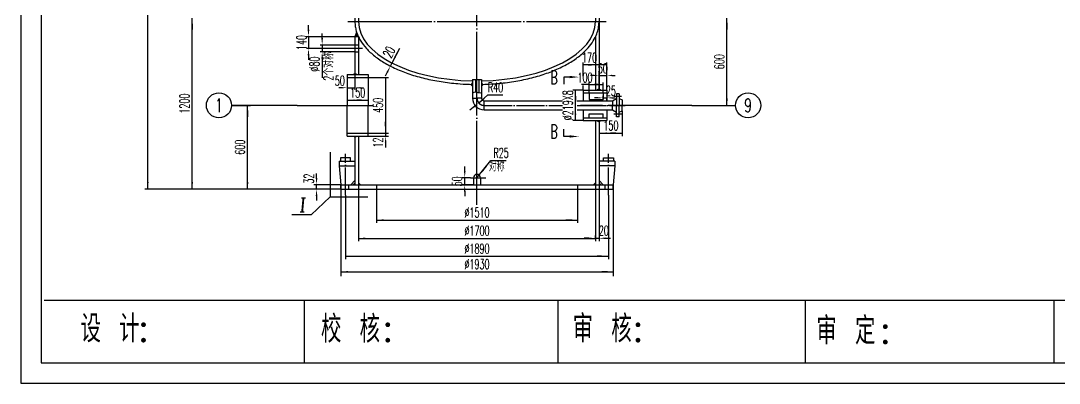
# Model space of a CAD drawing. Extents: x 19287 to 38387, y -38792 to -25456.
# Drawn here: x 19287 to 26733, y -38792 to -36193 of the extents above; entities that cross this region are included whole.
import ezdxf
from ezdxf.enums import TextEntityAlignment as Align

# ---------------------------------------------------------------- set-up
doc = ezdxf.new("R2010")
doc.units = 0
doc.header["$LTSCALE"] = 20
doc.header["$MEASUREMENT"] = 0
doc.linetypes.add('BORDER', pattern=[32.01, 15, -0.01, 15, -1, 0, -1])
doc.linetypes.add('DASHDOT', pattern=[11.6, 10, -0.8, 0, -0.8])
for name, color, linetype in [('AX', 1, 'DASHDOT'), ('AX1', 1, 'BORDER'), ('DIM', 1, 'CONTINUOUS'), ('EQ', 7, 'CONTINUOUS'), ('XI', 1, 'CONTINUOUS')]:
    doc.layers.add(name, color=color, linetype=linetype)
doc.styles.add('HZ', font='txt', dxfattribs={"width": 0.6, "bigfont": 'hztxt'})

# ---------------------------------------------------------------- blocks, each defined once
blk = doc.blocks.new('HH')
at = {"layer": 'DIM'}
blk.add_lwpolyline([(-2.51, 0), (-4.1, 0)], dxfattribs=at)
blk.add_lwpolyline([(0, 0, 0, 0.6, 0), (-2.5, 0, 0.6, 0.6, 0)], format="xyseb", dxfattribs=at)

msp = doc.modelspace()

# ---------------------------------------------------------------- linework, layer by layer
at = {"layer": 'AX'}
for p, q in [((21738.3, -36391.3), (21648.3, -36391.3)), ((22609.3, -36799.3), (23171.4, -36799.3)), ((23276.9, -36799.3), (23619.6, -36799.3)), ((21615.4, -37444.3), (21615.4, -37146.8)), ((23501.2, -37444.3), (23501.2, -37146.8)), ((22512.3, -37319.3), (22620.6, -37319.3))]:
    msp.add_line(p, q, dxfattribs=at)
at = {"layer": 'AX', "ltscale": 0.6}
for p, q in [((23593.3, -36736.8), (23539.9, -36736.8)), ((23593.3, -36861.8), (23539.9, -36861.8))]:
    msp.add_line(p, q, dxfattribs=at)
at = {"layer": 'AX'}
msp.add_arc((22609.3, -36748.3), 51, 180, 270, dxfattribs=at)
at = {"layer": 'AX1'}
for p, q in [((22558.3, -37511.7), (22558.3, -30982.5)), ((21633.3, -36199.3), (23483.3, -36199.3)), ((21268.4, -36799.3), (21815.8, -36799.3)), ((24099.5, -36799.3), (23300.8, -36799.3)), ((21370, -37585.4), (21230, -37585.4))]:
    msp.add_line(p, q, dxfattribs=at)
at = {"layer": 'DIM'}
for p, q in [((19287.3, -25456.1), (19287.3, -38791.7)), ((20197.9, -37399.3), (20197.9, -28342.2)), ((20516.3, -37399.3), (20516.3, -36174.3)), ((24350.5, -36799.3), (24350.5, -36174.3)), ((21683.3, -36307.3), (21335.1, -36307.3)), ((21350.1, -36307.3), (21350.1, -36391.3)), ((21683.6, -36306.3), (21700.6, -36289.4)), ((21683.8, -36305.8), (21685.4, -36307.3)), ((21685.2, -36302), (21690.5, -36307.3)), ((21686.6, -36298.2), (21699.1, -36285.6)), ((21686.6, -36298.2), (21695.7, -36307.3)), ((21687.8, -36307.3), (21702, -36293.1)), ((21688, -36294.4), (21700.9, -36307.3)), ((21689.3, -36290.6), (21706, -36307.3)), ((21689.6, -36290.1), (21697.8, -36281.9)), ((21690.7, -36286.9), (21705.8, -36302)), ((21692.1, -36283.1), (21702, -36293)), ((21692.5, -36282), (21696.4, -36278)), ((21692.9, -36307.3), (21703.5, -36296.7)), ((21693.5, -36279.3), (21698.8, -36284.6)), ((21698.1, -36307.3), (21705.1, -36300.3)), ((21703.3, -36307.3), (21706.7, -36303.9)), ((21648.3, -36391.3), (21335.1, -36391.3)), ((21683.3, -36367.3), (21433.1, -36367.3)), ((21448.1, -36367.3), (21448.1, -36415.3)), ((21949.2, -36495.7), (22004, -36389)), ((21683.3, -36415.3), (21433.1, -36415.3)), ((21448.1, -36497.2), (21448.1, -36603)), ((21937.7, -36517.9), (21949.2, -36495.7)), ((23318.3, -36589.2), (23318.3, -36493.3)), ((23488.3, -36508.3), (23318.3, -36508.3)), ((23488.3, -36569.7), (23488.3, -36493.3)), ((21628.3, -36599.3), (21628.3, -36678.5)), ((21683.3, -36579.3), (21683.3, -36688)), ((21778.3, -36579.3), (21778.3, -36760.9)), ((21778.3, -36599.3), (21923.3, -36599.3)), ((21903.3, -36599.3), (21903.3, -36999.3)), ((23433.3, -36644.5), (23433.3, -36569.7)), ((23433.3, -36584.7), (23488.3, -36584.7)), ((23488.3, -36689.8), (23488.3, -36569.7)), ((21628.3, -36673), (21683.3, -36673)), ((21628.3, -36678.5), (21628.3, -36760.9)), ((23318.3, -36689.8), (23244.3, -36689.8)), ((23264.3, -36908.8), (23264.3, -36689.8)), ((23363.3, -36650.3), (23306.7, -36650.3)), ((23318.3, -36689.8), (23318.3, -36656.7)), ((23363.3, -36709.8), (23363.3, -36635.3)), ((23363.3, -36650.3), (23463.3, -36650.3)), ((23433.3, -36675.8), (23433.3, -36644.5)), ((23463.3, -36709.8), (23463.3, -36635.3)), ((21628.3, -36760.9), (21628.3, -36783.1)), ((21628.3, -36763.1), (21778.3, -36763.1)), ((21778.3, -36760.9), (21778.3, -36783.1)), ((22570.3, -36781.2), (22609.3, -36748.3)), ((22609.3, -36748.3), (22636.5, -36725.2)), ((22636.5, -36725.2), (22744.5, -36725.2)), ((23463.3, -36757.3), (23463.3, -36730.6)), ((23463.3, -36745.6), (23488.3, -36745.6)), ((23488.3, -36767.3), (23488.3, -36742.3)), ((23488.3, -36742.3), (23488.3, -36760.6)), ((21268.4, -36799.3), (20798.2, -36799.3)), ((20798.2, -36799.3), (20933.3, -36799.3)), ((20913.3, -37399.3), (20913.3, -36799.3)), ((23598.3, -36838.6), (23598.3, -37019.3)), ((24099.5, -36799.3), (24370.5, -36799.3)), ((24370.5, -36799.3), (24412.1, -36799.3)), ((23318.3, -36908.8), (23244.3, -36908.8)), ((21778.3, -36999.3), (21923.3, -36999.3)), ((21903.3, -36999.3), (21903.3, -37019.3)), ((23438.3, -36999.3), (23598.3, -36999.3)), ((21778.3, -37019.3), (21923.3, -37019.3)), ((21506, -37135.5), (21506, -37455.5)), ((22558.3, -37319.3), (22658.5, -37195.3)), ((22658.5, -37195.3), (22766.5, -37195.3)), ((21582.4, -37369.3), (21387.9, -37369.3)), ((21407.9, -37399.3), (21407.9, -37369.3)), ((21708.3, -37369.3), (21708.3, -37773.1)), ((22512.3, -37319.3), (22450.5, -37319.3)), ((22533.3, -37369.3), (22450.5, -37369.3)), ((22470.5, -37369.3), (22470.5, -37319.3)), ((23408.3, -37369.3), (23408.3, -37773.1)), ((23433.3, -37369.3), (23433.3, -37772.5)), ((20496.3, -37399.3), (20177.9, -37399.3)), ((20893.3, -37399.3), (20496.3, -37399.3)), ((21387.9, -37399.3), (20893.3, -37399.3)), ((21582.4, -37399.3), (21387.9, -37399.3)), ((21582.4, -37399.3), (21582.4, -38023)), ((21615.4, -37444.3), (21615.4, -37901.8)), ((21683.3, -37399.3), (23433.3, -37399.3)), ((21838.3, -37399.3), (21838.3, -37642.3)), ((23278.3, -37399.3), (23278.3, -37642.3)), ((23501.2, -37444.3), (23501.2, -37901.8)), ((23534.2, -37399.3), (23534.2, -38023)), ((21299.1, -37462.6), (21329.1, -37462.6)), ((21506, -37455.5), (21776, -37455.5)), ((21289.9, -37562.6), (21319.9, -37562.6)), ((21838.3, -37622.3), (23278.3, -37622.3)), ((23408.3, -37753.1), (23408.3, -37732.5)), ((21708.3, -37753.1), (23408.3, -37753.1)), ((23408.3, -37752.5), (23433.3, -37752.5)), ((21615.4, -37881.8), (23501.2, -37881.8)), ((21582.4, -37993), (23534.2, -37993)), ((21318, -38197.2), (21318, -38644.8)), ((23141.2, -38644.8), (23141.2, -38197.2)), ((24914, -38644.8), (24914, -38197.2)), ((26696.9, -38644.8), (26696.9, -38197.2)), ((19287.3, -38791.7), (38386.6, -38791.7))]:
    msp.add_line(p, q, dxfattribs=at)
at = {"layer": 'DIM', "const_width": 13.3}
msp.add_lwpolyline([(21314.1, -37462.6), (21304.9, -37562.6)], dxfattribs=at)
at = {"layer": 'DIM', "const_width": 17.1}
for points in [[(20158.6, -38372.6, 1), (20175.7, -38372.6, 1)], [(21910.2, -38372.6, 1), (21927.3, -38372.6, 1)], [(23703.9, -38372.6, 1), (23721, -38372.6, 1)], [(25477.1, -38385.8, 1), (25494.2, -38385.8, 1)], [(20158.6, -38483.1, 1), (20175.7, -38483.1, 1)], [(21910.2, -38483.1, 1), (21927.3, -38483.1, 1)], [(23703.9, -38483.1, 1), (23721, -38483.1, 1)], [(25477.1, -38496.3, 1), (25494.2, -38496.3, 1)]]:
    msp.add_lwpolyline(points, format="xyb", close=True, dxfattribs=at)
at = {"layer": 'DIM'}
for centre in [(20708.2, -36799.3), (24502.1, -36799.3)]:
    msp.add_circle(centre, 90, dxfattribs=at)
at = {"layer": 'EQ'}
for p, q in [((19434, -25602.7), (19434, -38644.8)), ((21683.3, -36174.3), (21683.3, -36199.3)), ((21708.3, -36174.3), (21708.3, -36199.3)), ((23408.3, -36174.3), (23408.3, -36199.3)), ((23433.3, -36174.3), (23433.3, -36199.3)), ((23433.3, -36199.3), (23433.3, -36689.8)), ((21695.3, -36274.4), (21683.3, -36307.3)), ((21683.3, -36307.3), (21683.3, -36579.3)), ((21708.3, -36307.3), (21683.3, -36307.3)), ((21708.3, -36307.3), (21708.3, -36579.3)), ((23408.3, -36307.3), (23408.3, -36689.8)), ((21708.3, -36367.3), (21683.3, -36367.3)), ((21708.3, -36382.3), (21708.3, -36579.3)), ((21683.3, -36415.3), (21708.3, -36415.3)), ((21628.3, -36579.3), (21778.3, -36579.3)), ((21628.3, -36579.3), (21628.3, -36799.3)), ((21628.3, -36599.3), (21778.3, -36599.3)), ((21778.3, -36579.3), (21778.3, -36799.3)), ((22526.3, -36614), (22526.3, -36748.3)), ((22526.3, -36614), (22590.3, -36614)), ((22548, -36614), (22548, -36702.9)), ((22572, -36614), (22572, -36708.5)), ((22590.3, -36614), (22590.3, -36748.3)), ((23180.7, -36596.5), (23180.7, -36648.3)), ((23318.3, -36689.8), (23318.3, -36767.3)), ((23318.3, -36689.8), (23488.3, -36689.8)), ((23488.3, -36689.8), (23488.3, -36767.3)), ((22526.3, -36748.3), (22558.3, -36748.3)), ((22590.3, -36748.3), (22558.3, -36748.3)), ((22609.3, -36767.3), (23171.4, -36767.3)), ((22609.3, -36831.3), (22609.3, -36767.3)), ((23276.9, -36767.3), (23530.3, -36767.3)), ((23318.3, -36709.8), (23488.3, -36709.8)), ((23363.3, -36709.8), (23363.3, -36757.3)), ((23363.3, -36757.3), (23463.3, -36757.3)), ((23463.3, -36709.8), (23463.3, -36757.3)), ((23515.3, -36767.3), (23530.3, -36767.3)), ((23530.3, -36767.3), (23558.3, -36749.5)), ((23530.3, -36767.3), (23530.3, -36799.3)), ((23578.3, -36716.8), (23558.3, -36716.8)), ((23558.3, -36716.8), (23558.3, -36799.3)), ((23578.3, -36716.8), (23578.3, -36749.9)), ((23578.3, -36749.9), (23578.3, -36799.3)), ((23578.3, -36749.9), (23598.3, -36759.9)), ((23598.3, -36759.9), (23598.3, -36799.3)), ((21628.3, -37019.3), (21628.3, -36799.3)), ((21778.3, -37019.3), (21778.3, -36799.3)), ((22609.3, -36831.3), (23171.4, -36831.3)), ((23276.9, -36831.3), (23530.3, -36831.3)), ((23318.3, -36831.3), (23318.3, -36908.8)), ((23488.3, -36831.3), (23488.3, -36908.8)), ((23515.3, -36831.3), (23530.3, -36831.3)), ((23530.3, -36831.3), (23530.3, -36799.3)), ((23530.3, -36831.3), (23558.3, -36849)), ((23558.3, -36881.8), (23558.3, -36799.3)), ((23578.3, -36848.6), (23578.3, -36799.3)), ((23578.3, -36848.6), (23598.3, -36838.6)), ((23578.3, -36881.8), (23578.3, -36848.6)), ((23598.3, -36838.6), (23598.3, -36799.3)), ((23318.3, -36888.8), (23488.3, -36888.8)), ((23318.3, -36908.8), (23488.3, -36908.8)), ((23363.3, -36888.8), (23363.3, -36861.3)), ((23363.3, -36861.3), (23463.3, -36861.3)), ((23408.3, -36908.8), (23408.3, -37369.3)), ((23433.3, -36908.8), (23433.3, -37369.3)), ((23463.3, -36888.8), (23463.3, -36861.3)), ((23578.3, -36881.8), (23558.3, -36881.8)), ((21628.3, -36999.3), (21778.3, -36999.3)), ((23180.7, -37022.5), (23180.7, -36970.6)), ((21628.3, -37019.3), (21778.3, -37019.3)), ((21683.3, -37019.3), (21683.3, -37369.3)), ((21708.3, -37019.3), (21708.3, -37369.3)), ((21570.4, -37199.3), (21683.3, -37199.3)), ((21570.4, -37199.3), (21570.4, -37232.9)), ((21651.4, -37176.8), (21579.4, -37176.8)), ((21579.4, -37176.8), (21579.4, -37199.3)), ((21651.4, -37199.3), (21651.4, -37176.8)), ((23546.2, -37199.3), (23433.3, -37199.3)), ((23465.2, -37176.8), (23537.2, -37176.8)), ((23465.2, -37199.3), (23465.2, -37176.8)), ((23537.2, -37176.8), (23537.2, -37199.3)), ((23546.2, -37199.3), (23546.2, -37232.9)), ((21570.4, -37232.9), (21683.3, -37232.9)), ((21570.4, -37232.9), (21582.4, -37369.3)), ((23546.2, -37232.9), (23433.3, -37232.9)), ((23546.2, -37232.9), (23534.2, -37369.3)), ((21582.4, -37399.3), (21582.4, -37369.3)), ((21582.4, -37369.3), (21582.4, -37399.3)), ((21582.4, -37369.3), (23534.2, -37369.3)), ((21640, -37399.3), (21640, -37369.3)), ((21653.3, -37369.3), (21683.3, -37339.3)), ((21838.3, -37369.3), (21838.3, -37399.3)), ((22533.3, -37319.3), (22533.3, -37369.3)), ((22583.3, -37319.3), (22583.3, -37369.3)), ((23278.3, -37369.3), (23278.3, -37399.3)), ((23463.3, -37369.3), (23433.3, -37339.3)), ((23476.6, -37399.3), (23476.6, -37369.3)), ((23534.2, -37399.3), (23534.2, -37369.3)), ((23534.2, -37369.3), (23534.2, -37399.3)), ((21582.4, -37399.3), (23534.2, -37399.3)), ((19455.2, -38197.2), (30262.8, -38197.2)), ((19434, -38644.8), (38240.1, -38644.8))]:
    msp.add_line(p, q, dxfattribs=at)
for centre, radius, start, end in [((22609.3, -36748.3), 83, 180, 270), ((22609.3, -36748.3), 19, 180, 270), ((22558.3, -37319.3), 25, 0, 180)]:
    msp.add_arc(centre, radius, start, end, dxfattribs=at)
for major_axis, start_param, end_param in [((850, 0), 3.141593, 4.674733), ((-850, 0), 1.608452, 3.141593)]:
    msp.add_ellipse((22558.3, -36199.3), major_axis=major_axis, ratio=0.5, start_param=start_param, end_param=end_param, dxfattribs=at)
for points, knots in [([(21683.3, -36199.3), (21683.3, -36210.6), (21684.1, -36221.9), (21687.3, -36244.4), (21689.7, -36255.7), (21696.1, -36277.9), (21700.1, -36288.9), (21709.6, -36310.6), (21715.1, -36321.3), (21733.4, -36352.4), (21748.2, -36372.3), (21782.9, -36410.6), (21802.7, -36429), (21847.7, -36464.5), (21873, -36481.6), (21928.1, -36513.6), (21957.8, -36528.6), (22021, -36556.2), (22054.4, -36568.8), (22124.5, -36591.4), (22161.2, -36601.4), (22236.8, -36618.7), (22275.8, -36626), (22355.5, -36637.7), (22396.1, -36642.1), (22466.7, -36647.1), (22496.5, -36648.4), (22526.3, -36649)], [0, 0, 0, 0, 0.071512, 0.071512, 0.143024, 0.143024, 0.214536, 0.214536, 0.286048, 0.286048, 0.425475, 0.425475, 0.564902, 0.564902, 0.709078, 0.709078, 0.853254, 0.853254, 0.99743, 0.99743, 1.141607, 1.141607, 1.285783, 1.285783, 1.429959, 1.429959, 1.533687, 1.533687, 1.533687, 1.533687]), ([(22590.3, -36649), (22622, -36648.4), (22653.6, -36646.9), (22726.1, -36641.5), (22766.7, -36637), (22846.2, -36625.1), (22885.1, -36617.7), (22960.5, -36600.1), (22997, -36589.9), (23066.8, -36567.1), (23100.1, -36554.4), (23163, -36526.6), (23192.5, -36511.5), (23247.1, -36479.2), (23272.2, -36462), (23317.5, -36425.8), (23337.7, -36406.7), (23369.1, -36371), (23381.3, -36354.6), (23402, -36321.1), (23410.5, -36303.9), (23422.2, -36272.8), (23426.1, -36259.1), (23431.5, -36231.3), (23433, -36217.3), (23433.3, -36202), (23433.3, -36200.6), (23433.3, -36199.3)], [1.607906, 1.607906, 1.607906, 1.607906, 1.718312, 1.718312, 1.862488, 1.862488, 2.006664, 2.006664, 2.150841, 2.150841, 2.295017, 2.295017, 2.439193, 2.439193, 2.583369, 2.583369, 2.727546, 2.727546, 2.841902, 2.841902, 2.956259, 2.956259, 3.044623, 3.044623, 3.132986, 3.132986, 3.141593, 3.141593, 3.141593, 3.141593])]:
    msp.add_open_spline(points, degree=3, knots=knots, dxfattribs=at)
at = {"layer": 'XI'}
msp.add_line((21506, -37455.5), (21370, -37585.4), dxfattribs=at)
msp.add_open_spline([(22528, -36708.8), (22534.6, -36705.4), (22548.5, -36699.8), (22570, -36710.2), (22584.8, -36709.2), (22592, -36708.1)], degree=3, knots=[6.644547, 6.644547, 6.644547, 6.644547, 27.850687, 51.035174, 72.529544, 72.529544, 72.529544, 72.529544], dxfattribs=at)
for points in [[(21663.7, -36579.3), (21683.3, -36565.3), (21708.3, -36579.3)], [(22526.3, -36624), (22511.3, -36653.5), (22526.3, -36666.4)], [(22526.3, -36614), (22526.3, -36624), (22514.5, -36623.6)], [(22590.3, -36614), (22590.3, -36624), (22602, -36623.6)], [(22590.3, -36624), (22605.3, -36653.5), (22590.3, -36666.4)], [(23452.8, -36689.8), (23433.3, -36675.8), (23408.3, -36689.8)], [(23452.8, -36908.8), (23433.3, -36922.7), (23408.3, -36908.8)], [(21663.7, -37019.3), (21683.3, -37033.2), (21708.3, -37019.3)], [(21663.3, -37369.3), (21683.3, -37349.3), (21683.3, -37369.3)], [(21728.3, -37369.3), (21708.3, -37349.3), (21708.3, -37369.3)], [(23388.3, -37369.3), (23408.3, -37349.3), (23408.3, -37369.3)], [(23453.3, -37369.3), (23433.3, -37349.3), (23433.3, -37369.3)]]:
    msp.add_solid(points, dxfattribs=at)

# ---------------------------------------------------------------- block references
at = {"layer": 'DIM'}
for p, xscale, yscale, zscale, rotation in [((20516.3, -36174.3), 20, 20, 20, 90), ((24350.5, -36174.3), 20, 20, 20, 90), ((21350.1, -36307.3), 20, 20, 20, 270), ((21448.1, -36367.3), 20, 20, 20, 270), ((21350.1, -36391.3), 20, 20, 20, 90), ((21448.1, -36415.3), 20, 20, 20, 90), ((21949.2, -36495.7), 20, 20, 20, 242.8103471287825), ((21937.7, -36517.9), 20, 20, 20, 62.81034712878252), ((23318.3, -36508.3), 15, 15, 15, 180), ((21903.3, -36599.3), 20, 20, 20, 90), ((23488.3, -36584.7), 15, 15, 15, 180), ((21628.3, -36673), -15, 15, 15, 180), ((21683.3, -36673), 15, 15, 15, 180), ((23264.3, -36689.8), 20, 20, 20, 90), ((23363.3, -36650.3), 15, 15, 15, 180), ((21628.3, -36763.1), 20, 20, 20, 180), ((22570.3, -36781.2), 20.0000000000002, 20, 20, 40.24079230766741), ((23488.3, -36745.6), 15, 15, 15, 180), ((24350.5, -36799.3), 20, 20, 20, 270), ((20913.3, -36799.3), 20, 20, 20, 90), ((23264.3, -36908.8), 20, 20, 20, 270), ((21903.3, -36999.3), 20, 20, 20, 270), ((21903.3, -36999.3), 20, 20, 20, 270), ((23438.3, -36999.3), 20, 20, 20, 180), ((21903.3, -37019.3), 20, 20, 20, 90), ((23291.3, -37022.5), -27, 27, 27, 180), ((21407.9, -37369.3), 20, 20, 20, 270), ((22470.5, -37319.3), 20, 20, 20, 270), ((22574, -37299.8), 20.00000000000749, 20, 20, 231.0448509481895), ((20197.9, -37399.3), 20, 20, 20, 270), ((20516.3, -37399.3), 20, 20, 20, 270), ((20913.3, -37399.3), 20, 20, 20, 270), ((22470.5, -37369.3), 20, 20, 20, 90), ((21407.9, -37399.3), 20, 20, 20, 90), ((21838.3, -37622.3), 20, 20, 20, 180), ((21708.3, -37753.1), 20, 20, 20, 180), ((23433.3, -37752.5), 20, 20, 20, 180), ((21615.4, -37881.8), 20, 20, 20, 180), ((21582.4, -37993), 20, 20, 20, 180)]:
    msp.add_blockref('HH', p, dxfattribs=dict(at, xscale=xscale, yscale=yscale, zscale=zscale, rotation=rotation))
for p, xscale, yscale, zscale in [((23488.3, -36508.3), 15, 15, 15), ((23291.3, -36596.5), 27, 27, 27), ((23433.3, -36584.7), 15, 15, 15), ((23463.3, -36650.3), 15, 15, 15), ((21778.3, -36763.1), 20, 20, 20), ((23463.3, -36745.6), 15, 15, 15), ((23598.3, -36999.3), 20, 20, 20), ((23278.3, -37622.3), 20, 20, 20), ((23408.3, -37752.5), 20, 20, 20), ((23408.3, -37753.1), 20, 20, 20), ((23501.2, -37881.8), 20, 20, 20), ((23534.2, -37993), 20, 20, 20)]:
    msp.add_blockref('HH', p, dxfattribs=dict(at, xscale=xscale, yscale=yscale, zscale=zscale))

# ---------------------------------------------------------------- texts
at = {"layer": 'DIM', "style": 'HZ', "width": 0.6}
for s, rotation, p in [('140', 90, (21335.1, -36349.3)), ('20', 62.81035, (21958.8, -36433.2)), ('%%C80', 90, (21428.1, -36503.3)), ('2个对称', 90, (21528.1, -36519.6)), ('600', 90, (24330.5, -36486.8)), ('%%c219X8', 90, (23244.3, -36799.3)), ('1200', 90, (20496.3, -36786.8)), ('450', 90, (21883.3, -36799.3)), ('600', 90, (20893.3, -37099.3)), ('12', 90, (21883.3, -37065.4)), ('32', 90, (21387.9, -37324.7)), ('50', 90, (22450.5, -37344.3))]:
    msp.add_text(s, height=70, rotation=rotation, dxfattribs=at).set_placement(p, align=Align.CENTER)
for s, height, p in [('170', 70, (23364.8, -36493.3)), ('50', 70, (23460.4, -36569.7)), ('50', 70, (21574.8, -36658)), ('100', 70, (23332.9, -36635.3)), ('150', 70, (21703.3, -36743.1)), ('25', 70, (23518.4, -36730.6)), ('1', 100, (20708.2, -36849.3)), ('9', 100, (24502.1, -36849.3)), ('150', 70, (23518.3, -36979.3)), ('%%c1510', 70, (22558.3, -37602.3)), ('%%c1700', 70, (22558.3, -37733.1)), ('20', 70, (23467.4, -37732.5)), ('%%c1890', 70, (22558.3, -37861.8)), ('%%c1930', 70, (22558.3, -37973))]:
    msp.add_text(s, height=height, dxfattribs=at).set_placement(p, align=Align.CENTER)
for rotation, p in [(0.14761, (23137.2, -36648.3)), (359.85239, (23137, -37036.7))]:
    msp.add_text('B', height=99, rotation=rotation, dxfattribs=at).set_placement(p, align=Align.RIGHT)
at = {"layer": 'DIM', "style": 'HZ'}
for s, height, width, p in [('R40', 70, 0.6, (22636.5, -36705.2)), ('R25', 70, 0.6, (22676.1, -37175.3)), ('设 计', 195.39, 0.75, (19715.9, -38498.8)), ('校 核', 195.39, 0.75, (21439.4, -38501.2)), ('审 核', 195.39, 0.75, (23243.9, -38498.8)), ('审 定', 195.39, 0.75, (24991.4, -38512.9))]:
    msp.add_text(s, height=height, dxfattribs=dict(at, width=width)).set_placement(p)
at = {"layer": 'DIM', "style": 'HZ', "width": 0.6}
msp.add_text('对称', height=70, dxfattribs=at).set_placement((22756.4, -37272.6), align=Align.RIGHT)

doc.saveas('drawing.dxf')
